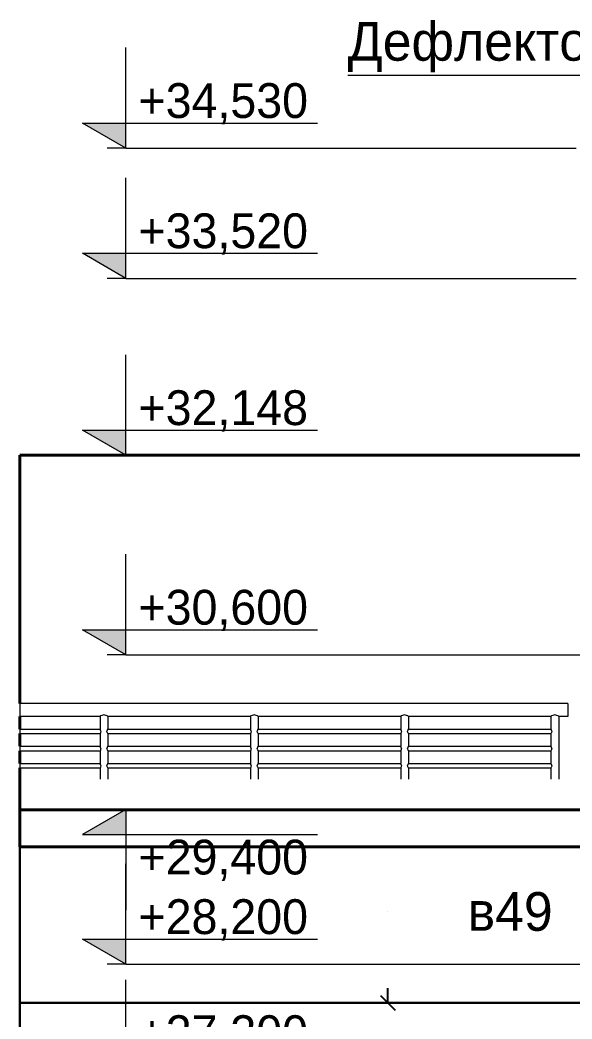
# Model space of a CAD drawing. Extents: x -464571 to -430223, y -12741 to 36790.
# Drawn here: x -464495 to -460212, y 27775 to 35524 of the extents above; entities that cross this region are included whole.
import ezdxf
from ezdxf.enums import TextEntityAlignment as Align

# ---------------------------------------------------------------- set-up
doc = ezdxf.new("R2010")
doc.units = 0
doc.header["$MEASUREMENT"] = 0
doc.linetypes.add('Крупный пунктир', pattern=[14062.5, 0, -14062.5])
for name, color, linetype, lineweight in [('01 Виноски_Ном_пера__19', 255, 'Continuous', 0), ('Интерьер- Перегородка_Ном_пера__41', 7, 'Continuous', 30), ('Кладочні розміри_Ном_пера__1', 7, 'Continuous', 13), ('Кладочні розміри_Ном_пера__120', 7, 'Continuous', 13), ('Кладочні розміри_Ном_пера__21', 7, 'Continuous', 20), ('Крыши_Ном_пера__61', 7, 'Continuous', 40), ('Мебель_Ном_пера__1', 7, 'Continuous', 13), ('Окна ArchiCAD_Ном_пера__1', 7, 'Continuous', 13), ('Окна ArchiCAD_Ном_пера__11', 171, 'Continuous', 18), ('Окна ArchiCAD_Ном_пера__41', 7, 'Continuous', 30)]:
    doc.layers.add(name, color=color, linetype=linetype, lineweight=lineweight)
for name, color, linetype, lineweight, true_color in [('01 Виноски_Ном_пера__3', 7, 'Continuous', 18, 0xdd5800), ('0_Ном_пера__98', 7, 'Continuous', 13, 0x001f3e), ('Окна ArchiCAD_Ном_пера__91', 171, 'Continuous', 13, 0xaaaaff)]:
    doc.layers.add(name, color=color, linetype=linetype, lineweight=lineweight, true_color=true_color)
for name, color, linetype in [('Интерьер- Перегородка', 7, 'Continuous'), ('Кладочні розміри', 7, 'Continuous'), ('Крыши', 7, 'Continuous'), ('Мебель', 7, 'Continuous'), ('Окна ArchiCAD', 7, 'Continuous')]:
    doc.layers.add(name, color=color, linetype=linetype)
doc.styles.add('СГЕНЕРИР_СТИЛЬ_1', font='GOTHIC.TTF')
doc.styles.add('СГЕНЕРИР_СТИЛЬ_2', font='GOTHIC.TTF')
doc.dimstyles.new('СГЕНЕРИР_СТИЛЬ__1', dxfattribs={"dimtxt": 0.18, "dimasz": 114, "dimexe": 0.18, "dimexo": 0.0625, "dimgap": 0.09, "dimtad": 0, "dimtih": 1, "dimtoh": 1, "dimdec": 4, "dimzin": 0, "dimdsep": 46, "dimcen": 0.09, "dimadec": 0, "dimazin": 0, "dimtfac": 1, "dimtdec": 4, "dimtmove": 0, "dimatfit": 3, "dimldrblk": 'ARROWHEAD_6', "dimfxl": 0, "dimtolj": 1, "dimtzin": 0, "dimarcsym": 0})
pattern_1 = [(45, (-133390.85, 0), (-265.16504, 265.16504), []), (45, (-133443.9, 53.03), (-265.16504, 265.16504), []), (45, (-133496.92, 106.07), (-265.16504, 265.16504), [])]

# ---------------------------------------------------------------- blocks, each defined once
blk = doc.blocks.new('Элемент разреза_7', base_point=(-133390.9, 0))
at = {"layer": 'Мебель_Ном_пера__1', "linetype": 'Continuous'}
for p, q in [((-460245.6, 30222.7), (-464495.4, 30222.7)), ((-464495.4, 30222.7), (-464495.4, 30216)), ((-460245.6, 30222.7), (-460245.6, 30216)), ((-464495.4, 30216), (-464495.4, 30197.7)), ((-464495.4, 30197.7), (-464495.4, 30172.7)), ((-464495.4, 30172.7), (-464495.4, 30147.7)), ((-464495.4, 30147.7), (-464495.4, 30129.4)), ((-460245.6, 30216), (-460245.6, 30197.7)), ((-460245.6, 30197.7), (-460245.6, 30172.7)), ((-460245.6, 30172.7), (-460245.6, 30147.7)), ((-460245.6, 30147.7), (-460245.6, 30129.4)), ((-464495.4, 30129.4), (-464495.4, 30122.7)), ((-463873.7, 30122.7), (-464495.4, 30122.7)), ((-463869.8, 30126.7), (-463873.8, 30122.7)), ((-463873.8, 30122.7), (-463873.8, 30024.3)), ((-463859.8, 30129.4), (-463869.8, 30126.7)), ((-463858.8, 30130.4), (-463859.8, 30129.4)), ((-463843.8, 30134.4), (-463858.8, 30130.4)), ((-463828.8, 30130.4), (-463843.8, 30134.4)), ((-463827.8, 30129.4), (-463828.8, 30130.4)), ((-463817.8, 30126.7), (-463827.8, 30129.4)), ((-463813.8, 30122.7), (-463817.8, 30126.7)), ((-463813.8, 30122.7), (-463813.8, 30024.3)), ((-462707.7, 30122.7), (-463813.8, 30122.7)), ((-462703.7, 30126.7), (-462707.7, 30122.7)), ((-462707.7, 30122.7), (-462707.7, 30024.3)), ((-462693.7, 30129.4), (-462703.7, 30126.7)), ((-462692.7, 30130.4), (-462693.7, 30129.4)), ((-462677.7, 30134.4), (-462692.7, 30130.4)), ((-462662.7, 30130.4), (-462677.7, 30134.4)), ((-462661.7, 30129.4), (-462662.7, 30130.4)), ((-462651.7, 30126.7), (-462661.7, 30129.4)), ((-462647.7, 30122.7), (-462651.7, 30126.7)), ((-461541.7, 30122.7), (-462647.8, 30122.7)), ((-462647.7, 30122.7), (-462647.7, 30024.3)), ((-461537.6, 30126.7), (-461541.7, 30122.7)), ((-461541.7, 30122.7), (-461541.7, 30024.3)), ((-461527.6, 30129.4), (-461537.6, 30126.7)), ((-461526.7, 30130.4), (-461527.6, 30129.4)), ((-461511.7, 30134.4), (-461526.7, 30130.4)), ((-461496.7, 30130.4), (-461511.7, 30134.4)), ((-461495.7, 30129.4), (-461496.7, 30130.4)), ((-461485.7, 30126.7), (-461495.7, 30129.4)), ((-461481.7, 30122.7), (-461485.7, 30126.7)), ((-461481.7, 30122.7), (-461481.7, 30024.3)), ((-460375.6, 30122.7), (-461481.7, 30122.7)), ((-460371.6, 30126.7), (-460375.6, 30122.7)), ((-460375.6, 30122.7), (-460375.6, 30024.3)), ((-460361.6, 30129.4), (-460371.6, 30126.7)), ((-460360.6, 30130.4), (-460361.6, 30129.4)), ((-460345.6, 30134.4), (-460360.6, 30130.4)), ((-460330.6, 30130.4), (-460345.6, 30134.4)), ((-460329.6, 30129.4), (-460330.6, 30130.4)), ((-460319.6, 30126.7), (-460329.6, 30129.4)), ((-460315.6, 30122.7), (-460319.6, 30126.7)), ((-460315.6, 30122.7), (-460315.6, 29634.4)), ((-460245.6, 30122.7), (-460315.6, 30122.7)), ((-460245.6, 30129.4), (-460245.6, 30122.7)), ((-464495.4, 30024.3), (-463873.8, 30024.3)), ((-464495.4, 30024.3), (-464495.4, 30022)), ((-464495.4, 30022), (-464495.4, 30015.6)), ((-464495.4, 30015.6), (-464495.4, 30006.8)), ((-464495.4, 30006.8), (-464495.4, 29998.1)), ((-464495.4, 29998.1), (-464495.4, 29991.7)), ((-464495.4, 29991.7), (-464495.4, 29989.3)), ((-464495.4, 29989.3), (-463873.8, 29989.3)), ((-463871.4, 30022), (-463873.8, 30024.3)), ((-463873.8, 29989.3), (-463871.4, 29991.7)), ((-463873.8, 29989.4), (-463873.8, 29891)), ((-463869.8, 30015.7), (-463871.4, 30022)), ((-463869.8, 29997.9), (-463871.4, 29991.7)), ((-463869.6, 30015.6), (-463869.8, 30015.7)), ((-463869.6, 29998.1), (-463869.8, 29997.9)), ((-463867.3, 30006.8), (-463869.6, 30015.6)), ((-463867.3, 30006.8), (-463869.6, 29998.1)), ((-463818, 30015.6), (-463820.3, 30006.8)), ((-463818, 29998.1), (-463820.3, 30006.8)), ((-463817.8, 30015.7), (-463818, 30015.6)), ((-463817.8, 29997.9), (-463818, 29998.1)), ((-463816.1, 30022), (-463817.8, 30015.7)), ((-463817.8, 29997.9), (-463816.1, 29991.7)), ((-463813.8, 30024.3), (-463816.1, 30022)), ((-463813.8, 29989.3), (-463816.1, 29991.7)), ((-463813.8, 30024.3), (-462707.7, 30024.3)), ((-463813.8, 29989.4), (-463813.8, 29891)), ((-463813.8, 29989.3), (-462707.7, 29989.3)), ((-462705.4, 30022), (-462707.7, 30024.3)), ((-462707.7, 29989.3), (-462705.4, 29991.7)), ((-462707.7, 29989.4), (-462707.7, 29891)), ((-462703.7, 30015.7), (-462705.4, 30022)), ((-462703.7, 29997.9), (-462705.4, 29991.7)), ((-462703.6, 30015.6), (-462703.7, 30015.7)), ((-462703.6, 29998.1), (-462703.7, 29997.9)), ((-462701.2, 30006.8), (-462703.6, 30015.6)), ((-462701.2, 30006.8), (-462703.6, 29998.1)), ((-462651.9, 30015.6), (-462654.2, 30006.8)), ((-462651.9, 29998.1), (-462654.2, 30006.8)), ((-462651.7, 30015.7), (-462651.9, 30015.6)), ((-462651.7, 29997.9), (-462651.9, 29998.1)), ((-462650.1, 30022), (-462651.7, 30015.7)), ((-462651.7, 29997.9), (-462650.1, 29991.7)), ((-462647.7, 30024.3), (-462650.1, 30022)), ((-462647.7, 29989.3), (-462650.1, 29991.7)), ((-462647.7, 30024.3), (-461541.7, 30024.3)), ((-462647.7, 29989.4), (-462647.7, 29891)), ((-462647.7, 29989.3), (-461541.7, 29989.3)), ((-461539.3, 30022), (-461541.7, 30024.3)), ((-461541.7, 29989.3), (-461539.3, 29991.7)), ((-461541.7, 29989.4), (-461541.7, 29891)), ((-461537.6, 30015.7), (-461539.3, 30022)), ((-461537.6, 29997.9), (-461539.3, 29991.7)), ((-461537.5, 30015.6), (-461537.6, 30015.7)), ((-461537.5, 29998.1), (-461537.6, 29997.9)), ((-461535.1, 30006.8), (-461537.5, 30015.6)), ((-461535.1, 30006.8), (-461537.5, 29998.1)), ((-461485.8, 30015.6), (-461488.2, 30006.8)), ((-461485.8, 29998.1), (-461488.2, 30006.8)), ((-461485.7, 30015.7), (-461485.8, 30015.6)), ((-461485.7, 29997.9), (-461485.8, 29998.1)), ((-461484, 30022), (-461485.7, 30015.7)), ((-461485.7, 29997.9), (-461484, 29991.7)), ((-461481.7, 30024.3), (-461484, 30022)), ((-461481.7, 29989.3), (-461484, 29991.7)), ((-461481.7, 30024.3), (-460375.6, 30024.3)), ((-461481.7, 29989.4), (-461481.7, 29891)), ((-461481.7, 29989.3), (-460375.6, 29989.3)), ((-460373.3, 30022), (-460375.6, 30024.3)), ((-460375.6, 29989.3), (-460373.3, 29991.7)), ((-460375.6, 29989.4), (-460375.6, 29891)), ((-460371.6, 30015.7), (-460373.3, 30022)), ((-460371.6, 29997.9), (-460373.3, 29991.7)), ((-460371.4, 30015.6), (-460371.6, 30015.7)), ((-460371.4, 29998.1), (-460371.6, 29997.9)), ((-460369.1, 30006.8), (-460371.4, 30015.6)), ((-460369.1, 30006.8), (-460371.4, 29998.1)), ((-464495.4, 29891), (-463873.8, 29891)), ((-464495.4, 29891), (-464495.4, 29888.7)), ((-464495.4, 29888.7), (-464495.4, 29882.3)), ((-464495.4, 29882.3), (-464495.4, 29873.5)), ((-464495.4, 29873.5), (-464495.4, 29864.8)), ((-464495.4, 29864.8), (-464495.4, 29858.4)), ((-464495.4, 29858.4), (-464495.4, 29856)), ((-464495.4, 29856), (-463873.8, 29856)), ((-463871.4, 29888.7), (-463873.8, 29891)), ((-463873.8, 29856), (-463871.4, 29858.4)), ((-463873.8, 29856), (-463873.8, 29757.6)), ((-463869.8, 29882.4), (-463871.4, 29888.7)), ((-463869.8, 29864.6), (-463871.4, 29858.4)), ((-463869.6, 29882.3), (-463869.8, 29882.4)), ((-463869.6, 29864.8), (-463869.8, 29864.6)), ((-463867.3, 29873.5), (-463869.6, 29882.3)), ((-463867.3, 29873.5), (-463869.6, 29864.8)), ((-463818, 29882.3), (-463820.3, 29873.5)), ((-463818, 29864.8), (-463820.3, 29873.5)), ((-463817.8, 29882.4), (-463818, 29882.3)), ((-463817.8, 29864.6), (-463818, 29864.8)), ((-463816.1, 29888.7), (-463817.8, 29882.4)), ((-463817.8, 29864.6), (-463816.1, 29858.4)), ((-463813.8, 29891), (-463816.1, 29888.7)), ((-463813.8, 29856), (-463816.1, 29858.4)), ((-463813.8, 29891), (-462707.7, 29891)), ((-463813.8, 29856), (-463813.8, 29757.6)), ((-463813.8, 29856), (-462707.7, 29856)), ((-462705.4, 29888.7), (-462707.7, 29891)), ((-462707.7, 29856), (-462705.4, 29858.4)), ((-462707.7, 29856), (-462707.7, 29757.6)), ((-462703.7, 29882.4), (-462705.4, 29888.7)), ((-462703.7, 29864.6), (-462705.4, 29858.4)), ((-462703.6, 29882.3), (-462703.7, 29882.4)), ((-462703.6, 29864.8), (-462703.7, 29864.6)), ((-462701.2, 29873.5), (-462703.6, 29882.3)), ((-462701.2, 29873.5), (-462703.6, 29864.8)), ((-462651.9, 29882.3), (-462654.2, 29873.5)), ((-462651.9, 29864.8), (-462654.2, 29873.5)), ((-462651.7, 29882.4), (-462651.9, 29882.3)), ((-462651.7, 29864.6), (-462651.9, 29864.8)), ((-462650.1, 29888.7), (-462651.7, 29882.4)), ((-462651.7, 29864.6), (-462650.1, 29858.4)), ((-462647.7, 29891), (-462650.1, 29888.7)), ((-462647.7, 29856), (-462650.1, 29858.4)), ((-462647.7, 29891), (-461541.7, 29891)), ((-462647.7, 29856), (-462647.7, 29757.7)), ((-462647.7, 29856), (-461541.7, 29856)), ((-461539.3, 29888.7), (-461541.7, 29891)), ((-461541.7, 29856), (-461539.3, 29858.4)), ((-461541.7, 29856), (-461541.7, 29757.6)), ((-461537.6, 29882.4), (-461539.3, 29888.7)), ((-461537.6, 29864.6), (-461539.3, 29858.4)), ((-461537.5, 29882.3), (-461537.6, 29882.4)), ((-461537.5, 29864.8), (-461537.6, 29864.6)), ((-461535.1, 29873.5), (-461537.5, 29882.3)), ((-461535.1, 29873.5), (-461537.5, 29864.8)), ((-461485.8, 29882.3), (-461488.2, 29873.5)), ((-461485.8, 29864.8), (-461488.2, 29873.5)), ((-461485.7, 29882.4), (-461485.8, 29882.3)), ((-461485.7, 29864.6), (-461485.8, 29864.8)), ((-461484, 29888.7), (-461485.7, 29882.4)), ((-461485.7, 29864.6), (-461484, 29858.4)), ((-461481.7, 29891), (-461484, 29888.7)), ((-461481.7, 29856), (-461484, 29858.4)), ((-461481.7, 29891), (-460375.6, 29891)), ((-461481.7, 29856), (-461481.7, 29757.7)), ((-461481.7, 29856), (-460375.6, 29856)), ((-460373.3, 29888.7), (-460375.6, 29891)), ((-460375.6, 29856), (-460373.3, 29858.4)), ((-460375.6, 29856), (-460375.6, 29757.6)), ((-460371.6, 29882.4), (-460373.3, 29888.7)), ((-460371.6, 29864.6), (-460373.3, 29858.4)), ((-460371.4, 29882.3), (-460371.6, 29882.4)), ((-460371.4, 29864.8), (-460371.6, 29864.6)), ((-460369.1, 29873.5), (-460371.4, 29882.3)), ((-460369.1, 29873.5), (-460371.4, 29864.8)), ((-464495.4, 29757.7), (-463873.8, 29757.7)), ((-464495.4, 29757.7), (-464495.4, 29755.3)), ((-463871.4, 29755.3), (-463873.8, 29757.7)), ((-463813.8, 29757.7), (-463816.1, 29755.3)), ((-463813.8, 29757.7), (-462707.7, 29757.7)), ((-462705.4, 29755.3), (-462707.7, 29757.7)), ((-462647.7, 29757.7), (-462650.1, 29755.3)), ((-462647.7, 29757.7), (-461541.7, 29757.7)), ((-461539.3, 29755.3), (-461541.7, 29757.7)), ((-461481.7, 29757.7), (-461484, 29755.3)), ((-461481.7, 29757.7), (-460375.6, 29757.7)), ((-460373.3, 29755.3), (-460375.6, 29757.7)), ((-464495.4, 29755.3), (-464495.4, 29748.9)), ((-464495.4, 29748.9), (-464495.4, 29740.2)), ((-464495.4, 29740.2), (-464495.4, 29731.4)), ((-464495.4, 29731.4), (-464495.4, 29725)), ((-464495.4, 29725), (-464495.4, 29722.7)), ((-464495.4, 29722.7), (-463873.8, 29722.7)), ((-463873.8, 29722.7), (-463871.4, 29725)), ((-463873.8, 29722.7), (-463873.8, 29634.4)), ((-463869.8, 29749.1), (-463871.4, 29755.3)), ((-463869.8, 29731.3), (-463871.4, 29725)), ((-463869.6, 29748.9), (-463869.8, 29749.1)), ((-463869.6, 29731.4), (-463869.8, 29731.3)), ((-463867.3, 29740.2), (-463869.6, 29748.9)), ((-463867.3, 29740.2), (-463869.6, 29731.4)), ((-463818, 29748.9), (-463820.3, 29740.2)), ((-463818, 29731.4), (-463820.3, 29740.2)), ((-463817.8, 29749.1), (-463818, 29748.9)), ((-463817.8, 29731.3), (-463818, 29731.4)), ((-463816.1, 29755.3), (-463817.8, 29749.1)), ((-463817.8, 29731.3), (-463816.1, 29725)), ((-463813.8, 29722.7), (-463816.1, 29725)), ((-463813.8, 29722.7), (-463813.8, 29634.4)), ((-463813.8, 29722.7), (-462707.7, 29722.7)), ((-462707.7, 29722.7), (-462705.4, 29725)), ((-462707.7, 29722.7), (-462707.7, 29634.4)), ((-462703.7, 29749.1), (-462705.4, 29755.3)), ((-462703.7, 29731.3), (-462705.4, 29725)), ((-462703.6, 29748.9), (-462703.7, 29749.1)), ((-462703.6, 29731.4), (-462703.7, 29731.3)), ((-462701.2, 29740.2), (-462703.6, 29748.9)), ((-462701.2, 29740.2), (-462703.6, 29731.4)), ((-462651.9, 29748.9), (-462654.2, 29740.2)), ((-462651.9, 29731.4), (-462654.2, 29740.2)), ((-462651.7, 29749.1), (-462651.9, 29748.9)), ((-462651.7, 29731.3), (-462651.9, 29731.4)), ((-462650.1, 29755.3), (-462651.7, 29749.1)), ((-462651.7, 29731.3), (-462650.1, 29725)), ((-462647.7, 29722.7), (-462650.1, 29725)), ((-462647.7, 29722.7), (-462647.7, 29634.4)), ((-462647.7, 29722.7), (-461541.7, 29722.7)), ((-461541.7, 29722.7), (-461539.3, 29725)), ((-461541.7, 29722.7), (-461541.7, 29634.4)), ((-461537.6, 29749.1), (-461539.3, 29755.3)), ((-461537.6, 29731.3), (-461539.3, 29725)), ((-461537.5, 29748.9), (-461537.6, 29749.1)), ((-461537.5, 29731.4), (-461537.6, 29731.3)), ((-461535.1, 29740.2), (-461537.5, 29748.9)), ((-461535.1, 29740.2), (-461537.5, 29731.4)), ((-461485.8, 29748.9), (-461488.2, 29740.2)), ((-461485.8, 29731.4), (-461488.2, 29740.2)), ((-461485.7, 29749.1), (-461485.8, 29748.9)), ((-461485.7, 29731.3), (-461485.8, 29731.4)), ((-461484, 29755.3), (-461485.7, 29749.1)), ((-461485.7, 29731.3), (-461484, 29725)), ((-461481.7, 29722.7), (-461484, 29725)), ((-461481.7, 29722.7), (-461481.7, 29634.4)), ((-461481.7, 29722.7), (-460375.6, 29722.7)), ((-460375.6, 29722.7), (-460373.3, 29725)), ((-460375.6, 29722.7), (-460375.6, 29634.4)), ((-460371.6, 29749.1), (-460373.3, 29755.3)), ((-460371.6, 29731.3), (-460373.3, 29725)), ((-460371.4, 29748.9), (-460371.6, 29749.1)), ((-460371.4, 29731.4), (-460371.6, 29731.3)), ((-460369.1, 29740.2), (-460371.4, 29748.9)), ((-460369.1, 29740.2), (-460371.4, 29731.4))]:
    blk.add_line(p, q, dxfattribs=at)
blk = doc.blocks.new('Элемент разреза_201', base_point=(-133390.9, 0))
at = {"layer": 'Крыши_Ном_пера__61', "linetype": 'Continuous'}
for q in [(-460078.9, 32148), (-464495.4, 32147.7)]:
    blk.add_line((-464495.4, 32147.8), q, dxfattribs=at)
blk = doc.blocks.new('Элемент разреза_199', base_point=(-133390.9, 0))
at = {"layer": 'Крыши_Ном_пера__61', "linetype": 'Continuous'}
for p, q in [((-464495.4, 32147.7), (-464495.4, 30222.7)), ((-464495.4, 30122.7), (-464495.4, 30024.3)), ((-464495.4, 29989.3), (-464495.4, 29891)), ((-464495.4, 29856), (-464495.4, 29757.7)), ((-464495.4, 29722.7), (-464495.4, 29397.9)), ((-464495.4, 29397.9), (-460078.9, 29397.9)), ((-464495.4, 29397.9), (-464495.4, 29110.6)), ((-460078.9, 29400), (-460078.9, 29416.1)), ((-464495.4, 29110.6), (-460078.9, 29110.6))]:
    blk.add_line(p, q, dxfattribs=at)
blk = doc.blocks.new('Элемент разреза_69', base_point=(-133390.9, 0))
at = {"layer": 'Интерьер- Перегородка_Ном_пера__41', "linetype": 'Continuous'}
blk.add_line((-464495.4, 29110.6), (-464495.4, 27900), dxfattribs=at)
blk = doc.blocks.new('ARROWHEAD_6')
at = {"linetype": 'Continuous'}
for p, q in [((0, 0), (-1, 0)), ((-0.5, -0.5), (0.5, 0.5))]:
    blk.add_line(p, q, dxfattribs=at)
blk = doc.blocks.new('Элемент разреза_73', base_point=(-133390.9, 0))
at = {"layer": 'Интерьер- Перегородка_Ном_пера__41', "linetype": 'Continuous'}
for p, q in [((-460078.9, 27900), (-464495.4, 27900)), ((-464495.4, 27900), (-464495.4, 27300)), ((-464495.4, 25800), (-464495.4, 24900))]:
    blk.add_line(p, q, dxfattribs=at)
blk = doc.blocks.new('Линейный размер_5', base_point=(-463673.3, -20))
at = {"layer": '0_Ном_пера__98', "linetype": 'Continuous'}
for points in [[(-463673.3, 34530), (-464010.7, 34725), (-463673.3, 34725)], [(-463673.3, 33520), (-464010.7, 33715), (-463673.3, 33715)], [(-463673.3, 32147.8), (-464010.7, 32342.8), (-463673.3, 32342.8)], [(-463673.3, 30600), (-464010.7, 30795), (-463673.3, 30795)], [(-463673.3, 29400), (-464010.7, 29205), (-463673.3, 29205)], [(-463673.3, 28200), (-464010.7, 28395), (-463673.3, 28395)]]:
    blk.add_hatch(color=256, dxfattribs=at).paths.add_polyline_path(points, flags=0)
for p, q in [((-463673.3, 34530), (-463673.3, 35310)), ((-463673.3, 34530), (-464010.7, 34725)), ((-464010.7, 34725), (-463673.3, 34725)), ((-463673.3, 34725), (-462185.8, 34725)), ((-463673.3, 34530), (-463819.6, 34530)), ((-463673.3, 34530), (-460178.9, 34530)), ((-463673.3, 33520), (-463673.3, 34300)), ((-463673.3, 33520), (-464010.7, 33715)), ((-464010.7, 33715), (-463673.3, 33715)), ((-463673.3, 33715), (-462185.8, 33715)), ((-463673.3, 33520), (-463819.6, 33520)), ((-463673.3, 33520), (-460178.9, 33520)), ((-463673.3, 32147.8), (-463673.3, 32927.8)), ((-463673.3, 32147.8), (-464010.7, 32342.8)), ((-464010.7, 32342.8), (-463673.3, 32342.8)), ((-463673.3, 32342.8), (-462185.8, 32342.8)), ((-463673.3, 32147.8), (-463819.6, 32147.8)), ((-463673.3, 32147.8), (-463488.6, 32147.8)), ((-463673.3, 30600), (-463673.3, 31380)), ((-463673.3, 30600), (-464010.7, 30795)), ((-464010.7, 30795), (-463673.3, 30795)), ((-463673.3, 30795), (-462185.8, 30795)), ((-463673.3, 30600), (-463819.6, 30600)), ((-463673.3, 30600), (-460078.9, 30600)), ((-463673.3, 29400), (-464010.7, 29205)), ((-463673.3, 29400), (-463819.6, 29400)), ((-463673.3, 29400), (-459738.9, 29400)), ((-463673.3, 29400), (-463673.3, 28620)), ((-464010.7, 29205), (-463673.3, 29205)), ((-463673.3, 29205), (-462185.8, 29205)), ((-463673.3, 28200), (-463673.3, 28980)), ((-463673.3, 28200), (-464010.7, 28395)), ((-464010.7, 28395), (-463673.3, 28395)), ((-463673.3, 28395), (-462185.8, 28395)), ((-463673.3, 28200), (-463819.6, 28200)), ((-463673.3, 28200), (-460078.9, 28200)), ((-463673.3, 27300), (-463673.3, 28080))]:
    blk.add_line(p, q, dxfattribs=at)
at = {"layer": '0_Ном_пера__98', "char_height": 270, "attachment_point": 1, "style": 'СГЕНЕРИР_СТИЛЬ_2'}
for s, insert in [('{+34,530}', (-463575.8, 35034)), ('{+33,520}', (-463575.8, 34024)), ('{+32,148}', (-463575.8, 32651.8)), ('{+30,600}', (-463575.8, 31104)), ('{+29,400}', (-463575.8, 29166)), ('{+28,200}', (-463575.8, 28704)), ('{+27,300}', (-463575.8, 27804))]:
    blk.add_mtext(s, dxfattribs=dict(at, insert=insert))
blk = doc.blocks.new('Выносная надпись_4', base_point=(-459249.2, 34265.9))
at = {"layer": 'Кладочні розміри_Ном_пера__120', "linetype": 'Continuous'}
blk.add_hatch(color=256, dxfattribs=at).paths.add_polyline_path([(-459196.7, 34265.9), (-459200.7, 34286), (-459212.1, 34303), (-459229.1, 34314.4), (-459249.2, 34318.4), (-459269.3, 34314.4), (-459286.4, 34303), (-459297.7, 34286), (-459301.7, 34265.9), (-459297.7, 34245.8), (-459286.4, 34228.8), (-459269.3, 34217.4), (-459249.2, 34213.4), (-459229.1, 34217.4), (-459212.1, 34228.8), (-459200.7, 34245.8)], flags=0)
blk.add_circle((-459249.2, 34265.9), 52.5, dxfattribs=at)
at = {"layer": 'Кладочні розміри_Ном_пера__21', "linetype": 'Continuous'}
for p, q in [((-461952.3, 35095.5), (-459459.1, 35095.5)), ((-459249.2, 35095.5), (-459459.1, 35095.5)), ((-459249.2, 34318.4), (-459249.2, 35095.5))]:
    blk.add_line(p, q, dxfattribs=at)
at = {"layer": 'Кладочні розміри_Ном_пера__1', "style": 'СГЕНЕРИР_СТИЛЬ_2'}
blk.add_attdef('txt1', text='', height=300, dxfattribs=at).set_placement((-461952.3, 35118.2), align=Align.BOTTOM_LEFT)
blk = doc.blocks.new('Элемент разреза_301', base_point=(-133390.9, 0))
at = {"layer": '01 Виноски_Ном_пера__3', "linetype": 'Continuous', "insert": (-461021.8, 28607.1), "char_height": 300, "width": 705.884, "attachment_point": 4, "style": 'СГЕНЕРИР_СТИЛЬ_1'}
blk.add_mtext('{в49}', dxfattribs=at)
at = {"layer": '01 Виноски_Ном_пера__19', "linetype": 'Крупный пунктир', "annotation_type": 0, "has_hookline": 1, "hookline_direction": 0, "text_width": 668.5}
blk.add_leader([(-461641.8, 27900), (-461641.8, 28607.1), (-461021.8, 28607.1)], dimstyle='СГЕНЕРИР_СТИЛЬ__1', dxfattribs=at)
blk = doc.blocks.new('Элемент разреза_303', base_point=(-133390.9, 0))
at = {"layer": 'Окна ArchiCAD_Ном_пера__91', "linetype": 'Continuous'}
h = blk.add_hatch(dxfattribs=at)
h.set_pattern_fill('Алюминий', color=256, style=0, pattern_type=2)
h.set_pattern_definition(pattern_1)
h.paths.add_polyline_path([(-459818.9, 28200), (-459818.9, 28120), (-459738.9, 28120), (-459738.9, 28200)], flags=0)
h = blk.add_hatch(dxfattribs=at)
h.set_pattern_fill('Алюминий', color=256, style=0, pattern_type=2)
h.set_pattern_definition(pattern_1)
h.paths.add_polyline_path([(-459818.9, 27380), (-459818.9, 27300), (-459738.9, 27300), (-459738.9, 27380)], flags=0)
at = {"layer": 'Окна ArchiCAD_Ном_пера__1', "linetype": 'Continuous'}
for p, q in [((-459818.9, 27380), (-459818.9, 28120)), ((-459808.9, 28120), (-459798.9, 28120)), ((-459808.9, 27380), (-459808.9, 28120)), ((-459798.9, 27380), (-459798.9, 28120)), ((-459738.9, 27380), (-459738.9, 28120)), ((-459808.9, 27380), (-459798.9, 27380))]:
    blk.add_line(p, q, dxfattribs=at)
at = {"layer": 'Окна ArchiCAD_Ном_пера__11', "linetype": 'Continuous'}
for p, q in [((-459818.9, 28120), (-459818.9, 28200)), ((-459818.9, 28200), (-459738.9, 28200)), ((-459738.9, 28120), (-459738.9, 28200)), ((-459818.9, 28120), (-459738.9, 28120)), ((-459818.9, 27300), (-459818.9, 27380)), ((-459818.9, 27380), (-459738.9, 27380)), ((-459738.9, 27300), (-459738.9, 27380)), ((-459818.9, 27300), (-459738.9, 27300))]:
    blk.add_line(p, q, dxfattribs=at)
at = {"layer": 'Окна ArchiCAD_Ном_пера__41', "linetype": 'Continuous'}
for p, q in [((-460078.9, 27900), (-460078.9, 27300)), ((-459568.9, 27900), (-459568.9, 27300))]:
    blk.add_line(p, q, dxfattribs=at)
at = {"layer": '01 Виноски_Ном_пера__3', "linetype": 'Continuous', "insert": (-460943.9, 21798.7), "char_height": 300, "width": 705.884, "attachment_point": 4, "style": 'СГЕНЕРИР_СТИЛЬ_1'}
blk.add_mtext('{в49}', dxfattribs=at)
at = {"layer": '01 Виноски_Ном_пера__19', "linetype": 'Крупный пунктир', "annotation_type": 0, "has_hookline": 1, "hookline_direction": 0, "text_width": 668.5}
blk.add_leader([(-461563.9, 21091.6), (-461563.9, 21798.7), (-460944, 21798.7)], dimstyle='СГЕНЕРИР_СТИЛЬ__1', dxfattribs=at)

msp = doc.modelspace()

# ---------------------------------------------------------------- block references
at = {"linetype": 'Continuous'}
msp.add_blockref('Линейный размер_5', (-463673.3, -20), dxfattribs=at)
at = {"layer": 'Интерьер- Перегородка'}
for name in ['Элемент разреза_69', 'Элемент разреза_73']:
    msp.add_blockref(name, (-133390.9, 0), dxfattribs=at)
at = {"layer": 'Кладочні розміри', "linetype": 'Continuous'}
ref = msp.add_blockref('Выносная надпись_4', (-459249.2, 34265.9), dxfattribs=at)
ref.add_attrib('txt1', 'Дефлектор', dxfattribs={"layer": 'Кладочні розміри_Ном_пера__1', "color": 7, "linetype": 'Continuous', "height": 300, "style": 'СГЕНЕРИР_СТИЛЬ_2'}).set_placement((-461952.3, 35118.2), align=Align.BOTTOM_LEFT)
at = {"layer": 'Крыши'}
for name in ['Элемент разреза_201', 'Элемент разреза_199']:
    msp.add_blockref(name, (-133390.9, 0), dxfattribs=at)
at = {"layer": 'Мебель'}
msp.add_blockref('Элемент разреза_7', (-133390.9, 0), dxfattribs=at)
at = {"layer": 'Окна ArchiCAD'}
for name in ['Элемент разреза_301', 'Элемент разреза_303']:
    msp.add_blockref(name, (-133390.9, 0), dxfattribs=at)

doc.saveas('drawing.dxf')
